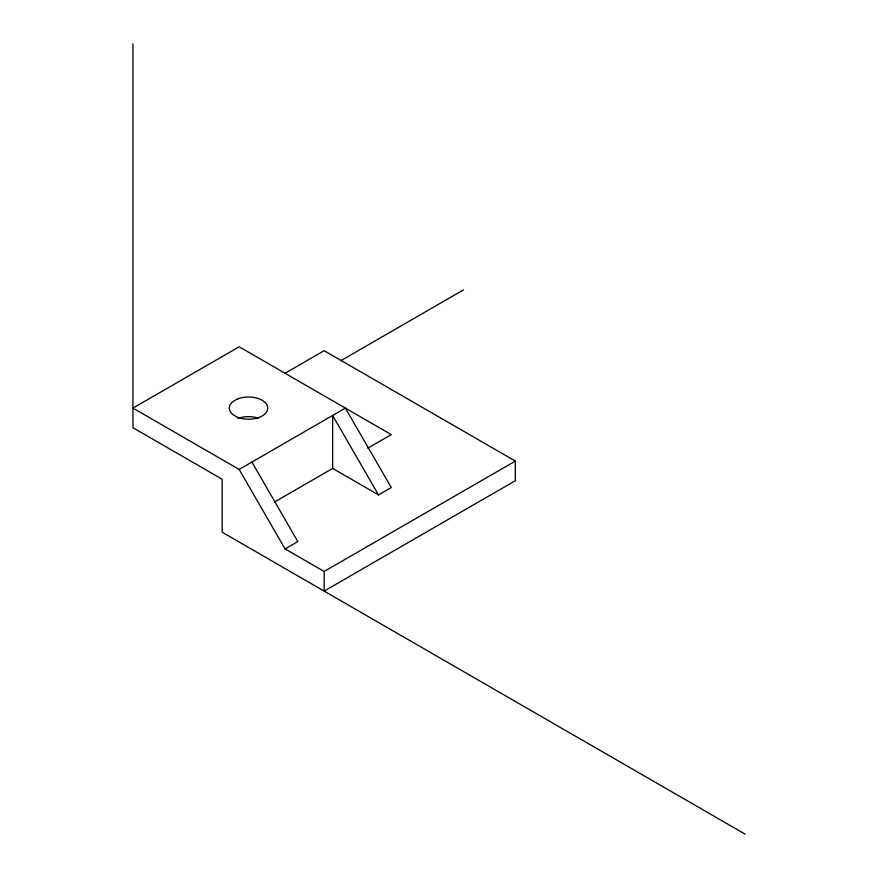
<?xml version="1.0" encoding="UTF-8"?>
<svg xmlns="http://www.w3.org/2000/svg" width="878" height="878" viewBox="0 0 878 878"><rect width="100%" height="100%" fill="white"/><g stroke="black" fill="none" stroke-linecap="round" stroke-linejoin="round"><path stroke-width="1.32" d="M332.641 468.424L378.528 494.918L391.27 487.553L345.383 408.105L332.641 415.437L332.641 468.424L274.276 502.15M285.054 373.282L324.147 350.706L515.331 461.093L515.331 480.716L324.147 591.092L324.147 571.468L515.331 461.093M340.675 360.781L463.507 289.872M367.739 448.186L391.27 434.599L239.167 346.788L132.951 408.105L239.167 469.434L332.641 415.437L378.528 494.918M239.167 469.434L285.054 548.904L297.807 541.55L251.92 462.069M285.054 548.904L324.147 571.468M745.049 834.1L222.178 532.222L222.178 479.245L132.951 427.729L132.951 43.9M237.982 418.444A19.228 11.096 0 0 1 258.286 418.169M236.961 399.238L233.372 401.268A19.228 11.096 0 0 0 233.153 414.778L236.665 416.852A19.228 11.096 0 0 0 262.566 415.689A19.228 11.096 0 0 0 262.818 400.686A19.228 11.096 0 0 0 236.961 399.238"/></g></svg>
